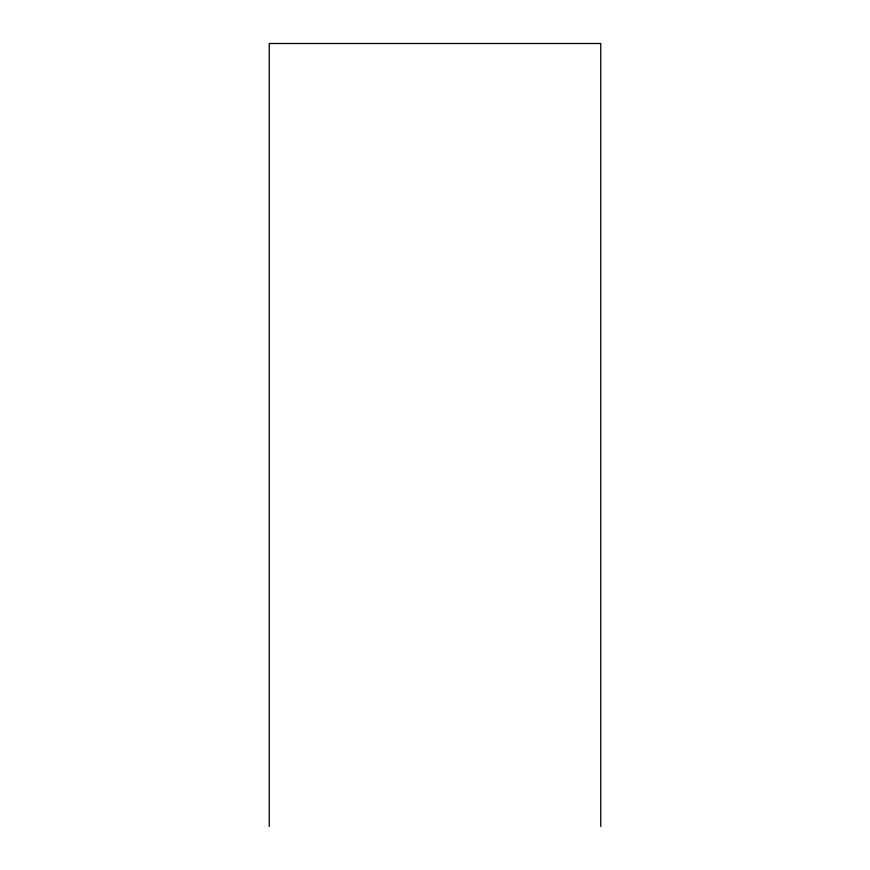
<?xml version="1.0" encoding="UTF-8"?>
<svg xmlns="http://www.w3.org/2000/svg" width="870" height="870" viewBox="0 0 870 870"><rect width="100%" height="100%" fill="white"/><g stroke="black" fill="none" stroke-linecap="round" stroke-linejoin="round"><path stroke-width="1.3" d="M600.757 826.5L600.757 43.5L269.243 43.5L269.243 826.5"/></g></svg>
